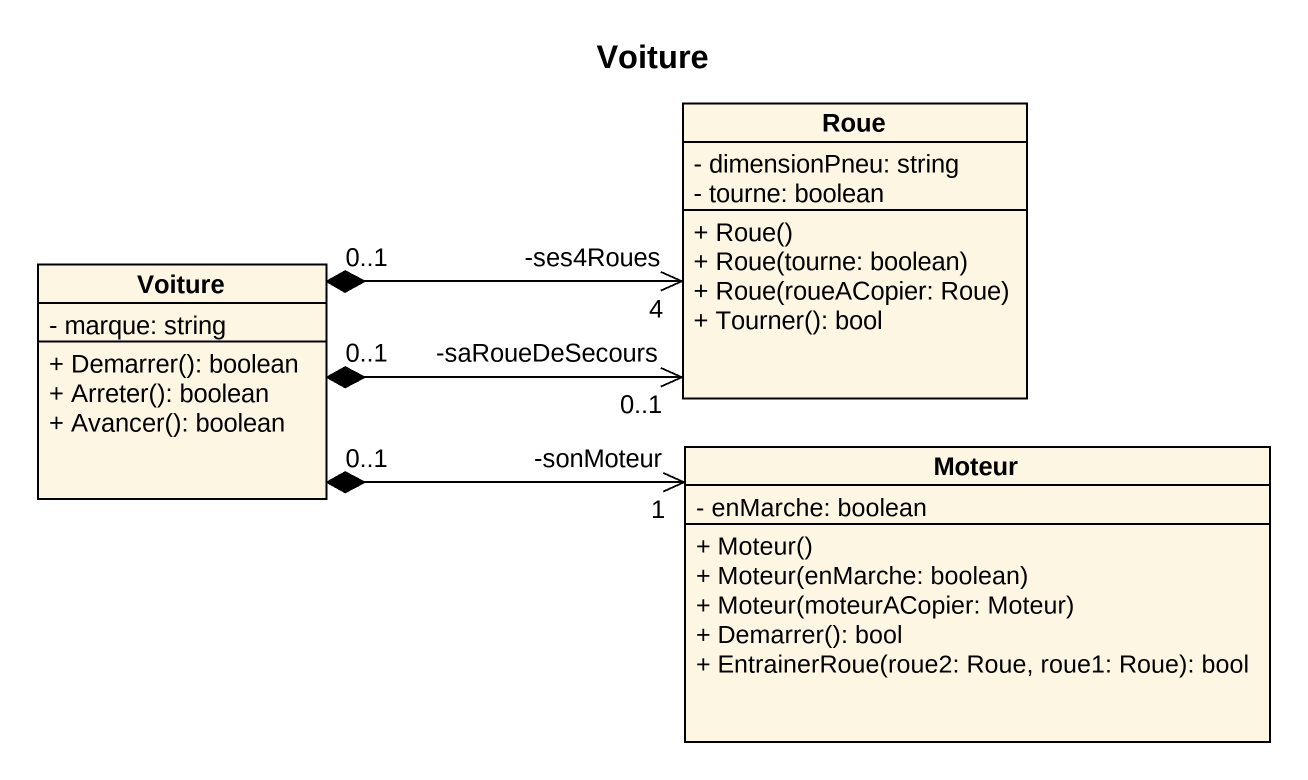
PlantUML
@startuml
title Voiture
hide circle
hide empty members
skinparam classAttributeIconSize 0
class Roue {
  - dimensionPneu: string
  - tourne: boolean
  + Roue()
  + Roue(tourne: boolean)
  + Roue(roueACopier: Roue)
  + Tourner(): bool
}
class Voiture {
  - marque: string
  + Demarrer(): boolean
  + Arreter(): boolean
  + Avancer(): boolean
}
class Moteur {
  - enMarche: boolean
  + Moteur()
  + Moteur(enMarche: boolean)
  + Moteur(moteurACopier: Moteur)
  + Demarrer(): bool
  + EntrainerRoue(roue2: Roue, roue1: Roue): bool
}
Roue "-ses4Roues\n4" <-left-* "0..1" Voiture
Roue "-saRoueDeSecours\n0..1" <-left-* "0..1" Voiture
Moteur "-sonMoteur\n1" <-left-* "0..1" Voiture
@enduml
